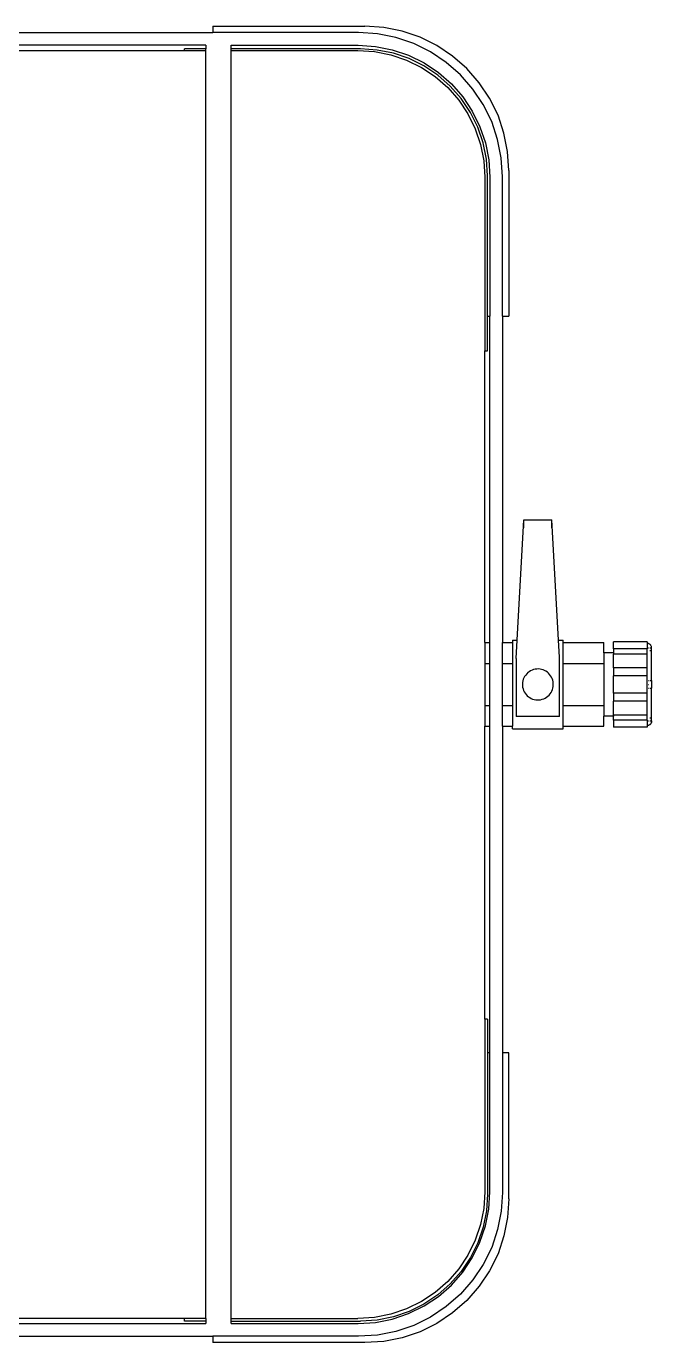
# Model space of a CAD drawing. Header units: metres. Extents: x -2.8 to 19.1, y -6.5 to 7.4.
# Drawn here: x 5.398 to 5.891, y 1.291 to 2.329 of the extents above; entities that cross this region are included whole.
import ezdxf

# ---------------------------------------------------------------- set-up
doc = ezdxf.new("R2010")
doc.units = ezdxf.units.M
doc.layers.add('Furniture', color=136, linetype='Continuous', lineweight=25, true_color=0x008080)

# ---------------------------------------------------------------- blocks, each defined once
blk = doc.blocks.new('Furniture - IBC')
at = {"layer": 'Furniture'}
for p, q in [((1.2449, 1.2291), (1.2449, 1.2241)), ((1.2449, 1.2291), (1.3649, 1.2291)), ((1.3797, 1.2281), (1.3649, 1.2291)), ((1.3943, 1.2252), (1.3797, 1.2281)), ((1.4083, 1.2204), (1.3943, 1.2252)), ((0.9995, 1.2241), (1.2449, 1.2241)), ((1.3599, 1.2241), (1.2449, 1.2241)), ((1.3747, 1.2231), (1.3599, 1.2241)), ((1.3893, 1.2202), (1.3747, 1.2231)), ((1.4033, 1.2154), (1.3893, 1.2202)), ((1.4166, 1.2089), (1.4033, 1.2154)), ((1.4216, 1.2139), (1.4083, 1.2204)), ((1.2395, 1.2141), (0.9995, 1.2141)), ((0.9995, 1.2101), (1.2226, 1.2101)), ((1.2395, 1.2112), (1.2226, 1.2112)), ((1.2226, 1.2101), (1.2226, 1.2112)), ((1.2226, 1.2101), (1.2395, 1.2101)), ((1.2395, 1.2141), (1.2395, 1.2112)), ((1.2395, 1.2101), (1.2395, 1.2112)), ((1.2395, 0.2101), (1.2395, 1.2101)), ((1.2595, 1.2141), (1.3595, 1.2141)), ((1.2595, 1.2112), (1.2595, 1.2141)), ((1.2595, 1.2101), (1.2595, 1.2112)), ((1.3614, 1.2112), (1.2595, 1.2112)), ((1.2595, 0.2101), (1.2595, 1.2101)), ((1.2595, 1.2101), (1.3594, 1.2101)), ((1.3594, 1.2101), (1.3725, 1.2092)), ((1.3595, 1.2141), (1.3731, 1.2132)), ((1.3745, 1.2104), (1.3614, 1.2112)), ((1.3725, 1.2092), (1.3853, 1.2067)), ((1.3731, 1.2132), (1.3864, 1.2105)), ((1.3873, 1.2078), (1.3745, 1.2104)), ((1.3853, 1.2067), (1.3977, 1.2025)), ((1.3864, 1.2105), (1.3993, 1.2062)), ((1.3997, 1.2036), (1.3873, 1.2078)), ((1.3993, 1.2062), (1.4115, 1.2002)), ((1.429, 1.2006), (1.4166, 1.2089)), ((1.434, 1.2056), (1.4216, 1.2139)), ((1.4452, 1.1958), (1.434, 1.2056)), ((1.3977, 1.2025), (1.4094, 1.1967)), ((1.4114, 1.1978), (1.3997, 1.2036)), ((1.4094, 1.1967), (1.4203, 1.1894)), ((1.4223, 1.1905), (1.4114, 1.1978)), ((1.4115, 1.2002), (1.4228, 1.1926)), ((1.4402, 1.1908), (1.429, 1.2006)), ((1.455, 1.1846), (1.4452, 1.1958)), ((1.4203, 1.1894), (1.4301, 1.1808)), ((1.4321, 1.1819), (1.4223, 1.1905)), ((1.4228, 1.1926), (1.433, 1.1836)), ((1.433, 1.1836), (1.442, 1.1734)), ((1.45, 1.1796), (1.4402, 1.1908)), ((1.4632, 1.1723), (1.455, 1.1846)), ((1.4301, 1.1808), (1.4388, 1.1709)), ((1.4408, 1.1721), (1.4321, 1.1819)), ((1.442, 1.1734), (1.4495, 1.1621)), ((1.4582, 1.1673), (1.45, 1.1796)), ((1.4388, 1.1709), (1.446, 1.1601)), ((1.448, 1.1612), (1.4408, 1.1721)), ((1.4648, 1.154), (1.4582, 1.1673)), ((1.4698, 1.159), (1.4632, 1.1723)), ((1.446, 1.1601), (1.4518, 1.1483)), ((1.4538, 1.1495), (1.448, 1.1612)), ((1.4495, 1.1621), (1.4555, 1.1499)), ((1.4695, 1.1399), (1.4648, 1.154)), ((1.4745, 1.1449), (1.4698, 1.159)), ((1.4518, 1.1483), (1.456, 1.136)), ((1.458, 1.1371), (1.4538, 1.1495)), ((1.4555, 1.1499), (1.4599, 1.1371)), ((1.4774, 1.1303), (1.4745, 1.1449)), ((1.456, 1.136), (1.4586, 1.1231)), ((1.4606, 1.1243), (1.458, 1.1371)), ((1.4599, 1.1371), (1.4625, 1.1238)), ((1.4724, 1.1253), (1.4695, 1.1399)), ((1.4586, 1.1231), (1.4594, 1.1101)), ((1.4614, 1.1112), (1.4606, 1.1243)), ((1.4625, 1.1238), (1.4634, 1.1102)), ((1.4734, 1.1105), (1.4724, 1.1253)), ((1.4784, 1.1155), (1.4774, 1.1303)), ((1.4614, 1.0005), (1.4614, 1.1112)), ((1.4784, 1.1155), (1.4784, 1.0005)), ((1.4594, 1.1101), (1.4594, 0.9732)), ((1.4634, 1.1102), (1.4634, 1.0005)), ((1.4734, 1.0005), (1.4734, 1.1105)), ((1.4614, 1.0005), (1.4634, 1.0005)), ((1.4614, 0.9732), (1.4614, 1.0005)), ((1.4634, 0.7431), (1.4634, 1.0005)), ((1.4734, 1.0005), (1.4784, 1.0005)), ((1.4734, 1.0005), (1.4734, 0.7431)), ((1.4594, 0.7431), (1.4594, 0.9732)), ((1.4594, 0.9732), (1.4614, 0.9732)), ((1.485, 0.7451), (1.4902, 0.8398)), ((1.4902, 0.8398), (1.5122, 0.8398)), ((1.4902, 0.8335), (1.4902, 0.8398)), ((1.5175, 0.7451), (1.5122, 0.8398)), ((1.5122, 0.8335), (1.5122, 0.8398)), ((1.4594, 0.7431), (1.4634, 0.7431)), ((1.4594, 0.7431), (1.4594, 0.7266)), ((1.4634, 0.7266), (1.4634, 0.7431)), ((1.4734, 0.7431), (1.4812, 0.7431)), ((1.4734, 0.7266), (1.4734, 0.7431)), ((1.4812, 0.7451), (1.485, 0.7451)), ((1.4812, 0.7451), (1.4812, 0.7431)), ((1.4812, 0.7431), (1.4812, 0.7266)), ((1.4842, 0.7305), (1.485, 0.7451)), ((1.5175, 0.7451), (1.5212, 0.7451)), ((1.5182, 0.7315), (1.5175, 0.7451)), ((1.5212, 0.7431), (1.5212, 0.7451)), ((1.5212, 0.7431), (1.5532, 0.7431)), ((1.5212, 0.7266), (1.5212, 0.7431)), ((1.5532, 0.7351), (1.5532, 0.7431)), ((1.5873, 0.7436), (1.5609, 0.7436)), ((1.5609, 0.7381), (1.5609, 0.7436)), ((1.5873, 0.7381), (1.5609, 0.7381)), ((1.5609, 0.7381), (1.5609, 0.7351)), ((1.5873, 0.7436), (1.5873, 0.7425)), ((1.5877, 0.7425), (1.5873, 0.7425)), ((1.5873, 0.7425), (1.5873, 0.7381)), ((1.5873, 0.7341), (1.5873, 0.7381)), ((1.5881, 0.7424), (1.5877, 0.7425)), ((1.5884, 0.7423), (1.5881, 0.7424)), ((1.5881, 0.7389), (1.5884, 0.7389)), ((1.5888, 0.7422), (1.5884, 0.7423)), ((1.5891, 0.742), (1.5888, 0.7422)), ((1.5894, 0.7418), (1.5891, 0.742)), ((1.5897, 0.7415), (1.5894, 0.7418)), ((1.5894, 0.7389), (1.5897, 0.7389)), ((1.59, 0.7413), (1.5897, 0.7415)), ((1.5902, 0.741), (1.59, 0.7413)), ((1.59, 0.7389), (1.5902, 0.7389)), ((1.5904, 0.7407), (1.5902, 0.741)), ((1.5906, 0.7403), (1.5904, 0.7407)), ((1.5904, 0.7389), (1.5908, 0.7389)), ((1.5908, 0.74), (1.5906, 0.7403)), ((1.5909, 0.7396), (1.5908, 0.74)), ((1.5909, 0.7392), (1.5909, 0.7396)), ((1.5909, 0.7389), (1.5909, 0.7392)), ((1.5909, 0.7389), (1.5909, 0.7389)), ((1.5909, 0.7367), (1.5909, 0.7389)), ((1.4842, 0.7305), (1.4842, 0.6848)), ((1.5182, 0.6848), (1.5182, 0.7315)), ((1.5609, 0.7351), (1.5532, 0.7351)), ((1.5532, 0.7351), (1.5532, 0.7266)), ((1.5609, 0.7351), (1.5609, 0.7341)), ((1.5873, 0.7341), (1.5609, 0.7341)), ((1.5609, 0.7232), (1.5609, 0.7341)), ((1.5873, 0.7232), (1.5873, 0.7341)), ((1.5897, 0.7367), (1.5894, 0.7367)), ((1.5902, 0.7367), (1.59, 0.7367)), ((1.5908, 0.7367), (1.5904, 0.7367)), ((1.5909, 0.7367), (1.5909, 0.7367)), ((1.5909, 0.7131), (1.5909, 0.7367)), ((1.4594, 0.7266), (1.4634, 0.7266)), ((1.4594, 0.7266), (1.4594, 0.6936)), ((1.4634, 0.6936), (1.4634, 0.7266)), ((1.4734, 0.7266), (1.4812, 0.7266)), ((1.4734, 0.6936), (1.4734, 0.7266)), ((1.4812, 0.7266), (1.4812, 0.6936)), ((1.4908, 0.7165), (1.4902, 0.7154)), ((1.4916, 0.7175), (1.4908, 0.7165)), ((1.4924, 0.7185), (1.4916, 0.7175)), ((1.4933, 0.7194), (1.4924, 0.7185)), ((1.4944, 0.7201), (1.4933, 0.7194)), ((1.4954, 0.7208), (1.4944, 0.7201)), ((1.4966, 0.7214), (1.4954, 0.7208)), ((1.4978, 0.7218), (1.4966, 0.7214)), ((1.499, 0.7221), (1.4978, 0.7218)), ((1.5003, 0.7222), (1.499, 0.7221)), ((1.5016, 0.7223), (1.5003, 0.7222)), ((1.5029, 0.7222), (1.5016, 0.7223)), ((1.5041, 0.7219), (1.5029, 0.7222)), ((1.5053, 0.7216), (1.5041, 0.7219)), ((1.5065, 0.7211), (1.5053, 0.7216)), ((1.5076, 0.7205), (1.5065, 0.7211)), ((1.5087, 0.7197), (1.5076, 0.7205)), ((1.5097, 0.7189), (1.5087, 0.7197)), ((1.5105, 0.718), (1.5097, 0.7189)), ((1.5113, 0.7169), (1.5105, 0.718)), ((1.512, 0.7159), (1.5113, 0.7169)), ((1.5212, 0.7266), (1.5532, 0.7266)), ((1.5212, 0.6936), (1.5212, 0.7266)), ((1.5532, 0.7266), (1.5532, 0.6936)), ((1.5873, 0.7232), (1.5609, 0.7232)), ((1.5609, 0.7232), (1.5609, 0.7168)), ((1.5873, 0.7168), (1.5609, 0.7168)), ((1.5609, 0.7033), (1.5609, 0.7168)), ((1.5873, 0.7168), (1.5873, 0.7232)), ((1.5873, 0.7033), (1.5873, 0.7168)), ((1.4891, 0.7117), (1.489, 0.7104)), ((1.489, 0.7104), (1.4891, 0.7091)), ((1.4894, 0.713), (1.4891, 0.7117)), ((1.4891, 0.7091), (1.4892, 0.7079)), ((1.4892, 0.7079), (1.4895, 0.7066)), ((1.4897, 0.7142), (1.4894, 0.713)), ((1.4895, 0.7066), (1.4899, 0.7054)), ((1.4902, 0.7154), (1.4897, 0.7142)), ((1.5125, 0.7147), (1.512, 0.7159)), ((1.5122, 0.7048), (1.5127, 0.706)), ((1.5129, 0.7135), (1.5125, 0.7147)), ((1.5127, 0.706), (1.5131, 0.7072)), ((1.5132, 0.7123), (1.5129, 0.7135)), ((1.5131, 0.7072), (1.5133, 0.7084)), ((1.5134, 0.711), (1.5132, 0.7123)), ((1.5133, 0.7084), (1.5134, 0.7097)), ((1.5134, 0.7097), (1.5134, 0.711)), ((1.5881, 0.7131), (1.5884, 0.7131)), ((1.5881, 0.7101), (1.5884, 0.7101)), ((1.5881, 0.7071), (1.5884, 0.7071)), ((1.5894, 0.7131), (1.5897, 0.7131)), ((1.5894, 0.7071), (1.5897, 0.7071)), ((1.59, 0.7131), (1.5902, 0.7131)), ((1.59, 0.7071), (1.5902, 0.7071)), ((1.5904, 0.7131), (1.5908, 0.7131)), ((1.5904, 0.7071), (1.5908, 0.7071)), ((1.5909, 0.7131), (1.5909, 0.7131)), ((1.5909, 0.7131), (1.5909, 0.7071)), ((1.5909, 0.7071), (1.5909, 0.7071)), ((1.5909, 0.6834), (1.5909, 0.7071)), ((1.4899, 0.7054), (1.4905, 0.7043)), ((1.4905, 0.7043), (1.4912, 0.7032)), ((1.4912, 0.7032), (1.4919, 0.7022)), ((1.4919, 0.7022), (1.4928, 0.7012)), ((1.4928, 0.7012), (1.4938, 0.7004)), ((1.4938, 0.7004), (1.4948, 0.6997)), ((1.4948, 0.6997), (1.4959, 0.6991)), ((1.4959, 0.6991), (1.4971, 0.6986)), ((1.4971, 0.6986), (1.4983, 0.6982)), ((1.4983, 0.6982), (1.4996, 0.698)), ((1.4996, 0.698), (1.5009, 0.6979)), ((1.5009, 0.6979), (1.5021, 0.6979)), ((1.5021, 0.6979), (1.5034, 0.6981)), ((1.5034, 0.6981), (1.5047, 0.6984)), ((1.5047, 0.6984), (1.5059, 0.6988)), ((1.5059, 0.6988), (1.507, 0.6993)), ((1.507, 0.6993), (1.5081, 0.7)), ((1.5081, 0.7), (1.5091, 0.7008)), ((1.5091, 0.7008), (1.5101, 0.7016)), ((1.5101, 0.7016), (1.5109, 0.7026)), ((1.5109, 0.7026), (1.5116, 0.7037)), ((1.5116, 0.7037), (1.5122, 0.7048)), ((1.5873, 0.7033), (1.5609, 0.7033)), ((1.5609, 0.7033), (1.5609, 0.6969)), ((1.5873, 0.6969), (1.5609, 0.6969)), ((1.5609, 0.686), (1.5609, 0.6969)), ((1.5873, 0.6969), (1.5873, 0.7033)), ((1.5873, 0.686), (1.5873, 0.6969)), ((1.4594, 0.6936), (1.4634, 0.6936)), ((1.4594, 0.6936), (1.4594, 0.6771)), ((1.4634, 0.6771), (1.4634, 0.6936)), ((1.4734, 0.6936), (1.4812, 0.6936)), ((1.4734, 0.6771), (1.4734, 0.6936)), ((1.4812, 0.6936), (1.4812, 0.6771)), ((1.5212, 0.6936), (1.5532, 0.6936)), ((1.5212, 0.6771), (1.5212, 0.6936)), ((1.5532, 0.6936), (1.5532, 0.6851)), ((1.5873, 0.686), (1.5609, 0.686)), ((1.5609, 0.686), (1.5609, 0.6851)), ((1.5873, 0.682), (1.5873, 0.686)), ((1.4594, 0.6771), (1.4634, 0.6771)), ((1.4594, 0.4461), (1.4594, 0.6771)), ((1.4634, 0.4196), (1.4634, 0.6771)), ((1.4734, 0.6771), (1.4812, 0.6771)), ((1.4734, 0.6771), (1.4734, 0.4196)), ((1.4812, 0.6751), (1.4812, 0.6771)), ((1.4812, 0.6751), (1.5212, 0.6751)), ((1.5182, 0.6848), (1.4842, 0.6848)), ((1.5212, 0.6771), (1.5532, 0.6771)), ((1.5212, 0.6751), (1.5212, 0.6771)), ((1.5609, 0.6851), (1.5532, 0.6851)), ((1.5532, 0.6771), (1.5532, 0.6851)), ((1.5609, 0.682), (1.5609, 0.6851)), ((1.5873, 0.682), (1.5609, 0.682)), ((1.5609, 0.682), (1.5609, 0.6765)), ((1.5873, 0.6765), (1.5609, 0.6765)), ((1.5873, 0.682), (1.5873, 0.6777)), ((1.5877, 0.6777), (1.5873, 0.6777)), ((1.5873, 0.6777), (1.5873, 0.6765)), ((1.5881, 0.6777), (1.5877, 0.6777)), ((1.5881, 0.6813), (1.5884, 0.6813)), ((1.5884, 0.6778), (1.5881, 0.6777)), ((1.5888, 0.678), (1.5884, 0.6778)), ((1.5891, 0.6781), (1.5888, 0.678)), ((1.5894, 0.6784), (1.5891, 0.6781)), ((1.5897, 0.6834), (1.5894, 0.6834)), ((1.5894, 0.6813), (1.5897, 0.6813)), ((1.5897, 0.6786), (1.5894, 0.6784)), ((1.59, 0.6789), (1.5897, 0.6786)), ((1.5902, 0.6834), (1.59, 0.6834)), ((1.59, 0.6813), (1.5902, 0.6813)), ((1.5902, 0.6791), (1.59, 0.6789)), ((1.5904, 0.6795), (1.5902, 0.6791)), ((1.5908, 0.6834), (1.5904, 0.6834)), ((1.5904, 0.6813), (1.5908, 0.6813)), ((1.5906, 0.6798), (1.5904, 0.6795)), ((1.5908, 0.6802), (1.5906, 0.6798)), ((1.5909, 0.6805), (1.5908, 0.6802)), ((1.5909, 0.6834), (1.5909, 0.6834)), ((1.5909, 0.6813), (1.5909, 0.6834)), ((1.5909, 0.6813), (1.5909, 0.6813)), ((1.5909, 0.6813), (1.5909, 0.6809)), ((1.5909, 0.6809), (1.5909, 0.6805)), ((1.4594, 0.4461), (1.4594, 0.3101)), ((1.4614, 0.4461), (1.4594, 0.4461)), ((1.4614, 0.4461), (1.4614, 0.4196)), ((1.4634, 0.4196), (1.4614, 0.4196)), ((1.4614, 0.4196), (1.4614, 0.3081)), ((1.4634, 0.3099), (1.4634, 0.4196)), ((1.4784, 0.4196), (1.4734, 0.4196)), ((1.4734, 0.4196), (1.4734, 0.3096)), ((1.4784, 0.3046), (1.4784, 0.4196)), ((1.4594, 0.3101), (1.4586, 0.297)), ((1.4614, 0.3081), (1.4606, 0.295)), ((1.4625, 0.2964), (1.4634, 0.3099)), ((1.4734, 0.3096), (1.4724, 0.2948)), ((1.4784, 0.3046), (1.4774, 0.2898)), ((1.4586, 0.297), (1.456, 0.2842)), ((1.4606, 0.295), (1.458, 0.2822)), ((1.4599, 0.2831), (1.4625, 0.2964)), ((1.4724, 0.2948), (1.4695, 0.2802)), ((1.456, 0.2842), (1.4518, 0.2718)), ((1.458, 0.2822), (1.4538, 0.2698)), ((1.4555, 0.2702), (1.4599, 0.2831)), ((1.4774, 0.2898), (1.4745, 0.2752)), ((1.4518, 0.2718), (1.446, 0.2601)), ((1.4495, 0.258), (1.4555, 0.2702)), ((1.4695, 0.2802), (1.4648, 0.2662)), ((1.4745, 0.2752), (1.4698, 0.2612)), ((1.446, 0.2601), (1.4388, 0.2492)), ((1.4538, 0.2698), (1.448, 0.2581)), ((1.4648, 0.2662), (1.4582, 0.2528)), ((1.4698, 0.2612), (1.4632, 0.2478)), ((1.4388, 0.2492), (1.4301, 0.2394)), ((1.448, 0.2581), (1.4408, 0.2472)), ((1.442, 0.2467), (1.4495, 0.258)), ((1.4582, 0.2528), (1.45, 0.2405)), ((1.4301, 0.2394), (1.4203, 0.2307)), ((1.4408, 0.2472), (1.4321, 0.2374)), ((1.433, 0.2365), (1.442, 0.2467)), ((1.45, 0.2405), (1.4402, 0.2293)), ((1.4632, 0.2478), (1.455, 0.2355)), ((1.4203, 0.2307), (1.4094, 0.2235)), ((1.4223, 0.2287), (1.4114, 0.2215)), ((1.4321, 0.2374), (1.4223, 0.2287)), ((1.4228, 0.2275), (1.433, 0.2365)), ((1.4402, 0.2293), (1.429, 0.2195)), ((1.455, 0.2355), (1.4452, 0.2243)), ((1.4094, 0.2235), (1.3977, 0.2177)), ((1.3993, 0.214), (1.4115, 0.22)), ((1.4114, 0.2215), (1.3997, 0.2157)), ((1.4115, 0.22), (1.4228, 0.2275)), ((1.429, 0.2195), (1.4166, 0.2113)), ((1.4452, 0.2243), (1.434, 0.2145)), ((1.2226, 0.2101), (0.9995, 0.2101)), ((1.2395, 0.2101), (1.2226, 0.2101)), ((1.2226, 0.2081), (1.2226, 0.2101)), ((1.2395, 0.2081), (1.2226, 0.2081)), ((1.2395, 0.2101), (1.2395, 0.2081)), ((1.2395, 0.2081), (1.2395, 0.2061)), ((1.2595, 0.2081), (1.2595, 0.2101)), ((1.2595, 0.2101), (1.3594, 0.2101)), ((1.2595, 0.2061), (1.2595, 0.2081)), ((1.2595, 0.2081), (1.3614, 0.2081)), ((1.3725, 0.2109), (1.3594, 0.2101)), ((1.3745, 0.2089), (1.3614, 0.2081)), ((1.3853, 0.2135), (1.3725, 0.2109)), ((1.3731, 0.207), (1.3864, 0.2096)), ((1.3873, 0.2115), (1.3745, 0.2089)), ((1.3977, 0.2177), (1.3853, 0.2135)), ((1.3864, 0.2096), (1.3993, 0.214)), ((1.3997, 0.2157), (1.3873, 0.2115)), ((1.4166, 0.2113), (1.4033, 0.2047)), ((1.434, 0.2145), (1.4216, 0.2063)), ((0.9995, 0.2061), (1.2395, 0.2061)), ((1.2595, 0.2061), (1.3595, 0.2061)), ((1.3595, 0.2061), (1.3731, 0.207)), ((1.3893, 0.1999), (1.3747, 0.197)), ((1.4033, 0.2047), (1.3893, 0.1999)), ((1.4083, 0.1997), (1.3943, 0.1949)), ((1.4216, 0.2063), (1.4083, 0.1997)), ((0.9995, 0.1961), (1.2449, 0.1961)), ((1.2449, 0.1961), (1.2449, 0.1911)), ((1.3599, 0.1961), (1.2449, 0.1961)), ((1.3649, 0.1911), (1.2449, 0.1911)), ((1.3747, 0.197), (1.3599, 0.1961)), ((1.3797, 0.192), (1.3649, 0.1911)), ((1.3943, 0.1949), (1.3797, 0.192))]:
    blk.add_line(p, q, dxfattribs=at)

msp = doc.modelspace()

# ---------------------------------------------------------------- block references
at = {"layer": 'Furniture'}
msp.add_blockref('Furniture - IBC', (4.3, 1.1), dxfattribs=at)

doc.saveas('drawing.dxf')
